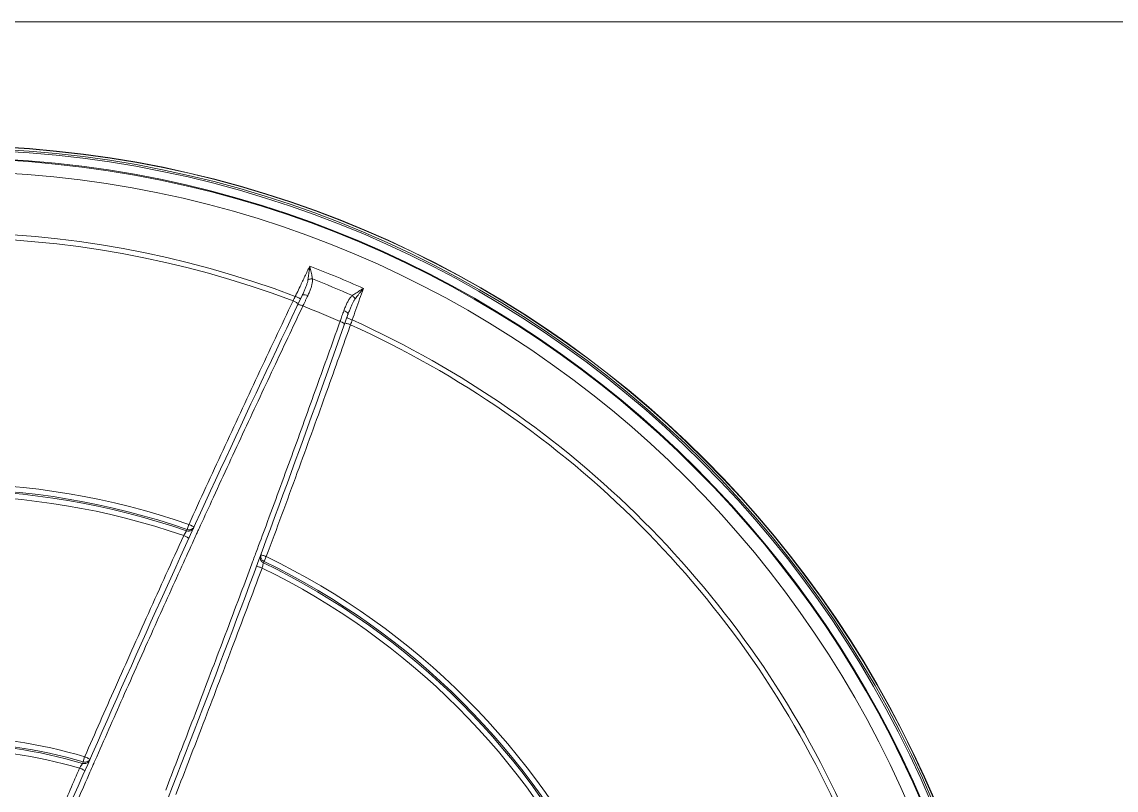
# Model space of a CAD drawing. Header units: metres. Extents: x 1628 to 1845, y 824 to 931.
# Drawn here: x 1707.584 to 1708.509, y 879.934 to 880.582 of the extents above; entities that cross this region are included whole.
import ezdxf

# ---------------------------------------------------------------- set-up
doc = ezdxf.new("R2010")
doc.units = ezdxf.units.M
doc.header["$LTSCALE"] = 0.15
doc.layers.add('hidrosanitário', color=26, linetype='Continuous', lineweight=0)
doc.layers.add('Telhado', color=2, linetype='Continuous', lineweight=0)

msp = doc.modelspace()

# ---------------------------------------------------------------- linework, layer by layer
at = {"layer": 'hidrosanitário', "color": 252}
for p, q in [((1707.72373, 880.15372), (1707.72321, 880.15258)), ((1707.72521, 880.15795), (1707.72373, 880.15372)), ((1707.78834, 880.1256), (1707.78878, 880.12678)), ((1707.78878, 880.12678), (1707.79072, 880.13081)), ((1707.63593, 879.95745), (1707.63539, 879.95622)), ((1707.63723, 879.96182), (1707.63593, 879.95745))]:
    msp.add_line(p, q, dxfattribs=at)
for radius in [0.90615, 0.90588, 0.90411, 0.90269, 0.89582, 0.89514, 0.88421]:
    msp.add_circle((1707.52082, 879.57185), radius, dxfattribs=at)
for centre, radius, start, end in [((1707.52082, 879.57185), 0.83257, 69.29105, 110.70895), ((1707.52082, 879.57185), 0.82826, 69.3171, 110.6829), ((1707.52082, 879.57185), 0.8607, 65.86699, 69.13301), ((1707.52082, 879.57185), 0.85147, 66.27379, 68.72616), ((1720.38898, 874.35949), 13.92322, 154.51035, 157.177244), ((1707.52082, 879.57185), 0.8273, 66.32419, 68.67581), ((1694.73596, 884.98532), 13.92322, 337.822756, 340.48965), ((1707.52082, 879.57185), 0.83257, 24.29105, 65.70895), ((1707.52082, 879.57185), 0.82826, 24.3171, 65.6829), ((1707.52082, 879.57185), 0.62072, 70.77468, 109.22532), ((1707.52082, 879.57185), 0.61624, 70.77468, 109.22532), ((1707.52082, 879.57185), 0.61499, 70.78556, 109.21444), ((1707.52082, 879.57185), 0.61042, 70.86597, 109.13403), ((1707.52082, 879.57185), 0.61499, 25.78556, 64.21444), ((1707.52082, 879.57185), 0.61624, 25.77468, 64.22532), ((1707.52082, 879.57185), 0.62072, 25.77468, 64.22532), ((1707.52082, 879.57185), 0.61042, 25.86597, 64.13403), ((1707.52082, 879.57185), 0.40698, 73.37819, 106.62181), ((1707.52082, 879.57185), 0.40241, 73.37819, 106.62181), ((1707.52082, 879.57185), 0.40108, 73.40158, 106.59842), ((1707.52082, 879.57185), 0.39652, 73.56564, 106.43436)]:
    msp.add_arc(centre, radius, start, end, dxfattribs=at)
for points, start_tangent, end_tangent in [([(1707.81657, 880.35344), (1707.81926, 880.35909), (1707.82332, 880.36758), (1707.8274, 880.37609)], (0.430331, 0.902671), (0.43196, 0.901893)), ([(1707.8274, 880.37609), (1707.82708, 880.37331), (1707.82679, 880.37077), (1707.8265, 880.36848), (1707.82622, 880.36643), (1707.82594, 880.3646)], (-0.112182, -0.993688), (-0.163855, -0.986485)), ([(1707.8274, 880.37609), (1707.82802, 880.37343), (1707.82858, 880.37103), (1707.82906, 880.36888), (1707.82945, 880.36698), (1707.82975, 880.3653)], (0.225348, -0.974278), (0.158312, -0.987389)), ([(1707.82594, 880.3646), (1707.82544, 880.36236), (1707.82467, 880.35992), (1707.82366, 880.35727), (1707.82244, 880.35441), (1707.82101, 880.35132)], (-0.163294, -0.986577), (-0.430333, -0.90267)), ([(1707.82975, 880.3653), (1707.82966, 880.36282), (1707.82916, 880.36017), (1707.82832, 880.35736), (1707.82717, 880.35436), (1707.82573, 880.35114)], (0.05455, -0.998511), (-0.426788, -0.904352)), ([(1707.82975, 880.3653), (1707.82841, 880.36529), (1707.8271, 880.36505), (1707.82594, 880.3646)], (-0.99709, 0.076238), (-0.889546, -0.456846)), ([(1707.87272, 880.35732), (1707.86958, 880.34842), (1707.86644, 880.33955), (1707.86331, 880.33071)], (-0.332293, -0.943176), (-0.334206, -0.9425)), ([(1707.86342, 880.35135), (1707.86481, 880.35233), (1707.86644, 880.3534), (1707.8683, 880.35458), (1707.8704, 880.35588), (1707.87272, 880.35732)], (0.810129, 0.586252), (0.848264, 0.529574)), ([(1707.86562, 880.34817), (1707.86671, 880.34966), (1707.86796, 880.35131), (1707.86938, 880.35313), (1707.87097, 880.35513), (1707.87272, 880.35732)], (0.581687, 0.813413), (0.623319, 0.781968)), ([(1707.81335, 880.34673), (1707.78353, 880.28367), (1707.75413, 880.22071), (1707.72541, 880.15838)], (-0.429853, -0.902899), (-0.416309, -0.909223)), ([(1707.81523, 880.35063), (1707.81429, 880.34868), (1707.81335, 880.34673)], (-0.433862, -0.90098), (-0.433594, -0.901109)), ([(1707.81335, 880.34673), (1707.81454, 880.34625)], (0.903206, -0.429208), (0.927883, -0.372871)), ([(1707.81454, 880.34625), (1707.81561, 880.34573), (1707.81792, 880.3449)], (0.927883, -0.372871), (0.672849, 0.73978)), ([(1707.81523, 880.35063), (1707.81553, 880.35125)], (0.430129, 0.902768), (0.430173, 0.902746)), ([(1707.81523, 880.35063), (1707.81749, 880.34965), (1707.81996, 880.34913)], (0.903428, -0.428741), (0.430191, 0.902738)), ([(1707.81553, 880.35125), (1707.81657, 880.35344)], (0.430173, 0.902746), (0.430331, 0.902671)), ([(1707.82133, 880.35171), (1707.82101, 880.35132)], (-0.820951, -0.570999), (-0.430341, -0.902667)), ([(1707.82573, 880.35114), (1707.82365, 880.35184), (1707.82133, 880.35171)], (-0.908003, 0.418964), (-0.820951, -0.570999)), ([(1707.82372, 880.34688), (1707.82269, 880.34471)], (-0.426531, -0.904473), (-0.426372, -0.904548)), ([(1707.82473, 880.34903), (1707.82372, 880.34688)], (-0.426687, -0.904399), (-0.426531, -0.904473)), ([(1707.82573, 880.35114), (1707.82473, 880.34903)], (-0.426842, -0.904326), (-0.426687, -0.904399)), ([(1707.85625, 880.3385), (1707.85751, 880.3418), (1707.85882, 880.34475), (1707.86022, 880.34733), (1707.86174, 880.34954), (1707.86342, 880.35135)], (0.337581, 0.941296), (0.744265, 0.667885)), ([(1707.85972, 880.33529), (1707.86089, 880.33849), (1707.86205, 880.34139), (1707.86321, 880.34397), (1707.8644, 880.34624), (1707.86562, 880.34817)], (0.333963, 0.942586), (0.58211, 0.81311)), ([(1707.86342, 880.35136), (1707.86436, 880.3504), (1707.86512, 880.3493), (1707.86562, 880.34817)], (0.759036, -0.651048), (0.306002, -0.952031)), ([(1707.82109, 880.34131), (1707.79685, 880.29011), (1707.77074, 880.23434), (1707.74448, 880.17759), (1707.73388, 880.1545)], (-0.429665, -0.902988), (-0.416263, -0.909244)), ([(1707.81738, 880.34348), (1707.81713, 880.34319)], (-0.835951, -0.548804), (-0.429764, -0.902941)), ([(1707.8187, 880.34354), (1707.81738, 880.34348)], (-0.976072, 0.217446), (-0.835951, -0.548804)), ([(1707.81792, 880.3449), (1707.81801, 880.34504)], (0.672849, 0.73978), (0.429897, 0.902878)), ([(1707.82017, 880.3431), (1707.81959, 880.34328), (1707.8187, 880.34354)], (-0.947925, 0.318495), (-0.976072, 0.217446)), ([(1707.82166, 880.34251), (1707.82017, 880.3431)], (-0.905683, 0.423956), (-0.947925, 0.318495)), ([(1707.82166, 880.34251), (1707.82109, 880.34131)], (-0.429752, -0.902947), (-0.429665, -0.902988)), ([(1707.82196, 880.34316), (1707.82166, 880.34251)], (-0.426259, -0.904601), (-0.426212, -0.904623)), ([(1707.82269, 880.34471), (1707.82196, 880.34316)], (-0.426372, -0.904548), (-0.426259, -0.904601)), ([(1707.85546, 880.3363), (1707.85625, 880.3385)], (0.337793, 0.94122), (0.337633, 0.941278)), ([(1707.85625, 880.3385), (1707.85822, 880.33752), (1707.8595, 880.33636)], (0.938305, -0.345808), (0.567275, -0.823529)), ([(1707.78215, 880.13451), (1707.79046, 880.15692), (1707.81219, 880.21605), (1707.83334, 880.27445), (1707.85258, 880.32826)], (0.348591, 0.937275), (0.33469, 0.942328)), ([(1707.85258, 880.32826), (1707.85303, 880.32952)], (0.33469, 0.942328), (0.3346, 0.94236)), ([(1707.85303, 880.32952), (1707.85327, 880.3302)], (0.338288, 0.941043), (0.338238, 0.941061)), ([(1707.85303, 880.32952), (1707.85449, 880.32888)], (0.940197, -0.340632), (0.895492, -0.445078)), ([(1707.85327, 880.3302), (1707.85385, 880.3318)], (0.338238, 0.941061), (0.338121, 0.941103)), ([(1707.85385, 880.3318), (1707.85466, 880.33406)], (0.338121, 0.941103), (0.337956, 0.941162)), ([(1707.85449, 880.32888), (1707.85503, 880.3286), (1707.85645, 880.32768)], (0.895492, -0.445078), (0.685686, -0.727897)), ([(1707.85466, 880.33406), (1707.85546, 880.3363)], (0.337956, 0.941162), (0.337793, 0.94122)), ([(1707.85645, 880.32768), (1707.85673, 880.32718)], (0.685686, -0.727897), (0.203063, -0.979166)), ([(1707.86188, 880.32663), (1707.85958, 880.32751), (1707.85736, 880.32856)], (-0.942159, 0.335167), (0.047328, 0.998879)), ([(1707.85736, 880.32856), (1707.85739, 880.32872)], (0.047328, 0.998879), (0.334449, 0.942414)), ([(1707.86331, 880.33071), (1707.86102, 880.33162), (1707.85891, 880.333)], (-0.941985, 0.335654), (0.334141, 0.942523)), ([(1707.8595, 880.33636), (1707.85976, 880.33579)], (0.567275, -0.823529), (0.176742, -0.984257)), ([(1707.85976, 880.33579), (1707.85972, 880.33529)], (0.176742, -0.984257), (-0.333979, -0.94258)), ([(1707.86188, 880.32663), (1707.8626, 880.32867), (1707.86331, 880.33071)], (0.330583, 0.943777), (0.330302, 0.943875)), ([(1707.79072, 880.13081), (1707.81693, 880.20186), (1707.84056, 880.267), (1707.86135, 880.32513)], (0.348575, 0.937281), (0.334601, 0.94236)), ([(1707.85673, 880.32718), (1707.85671, 880.32679)], (0.203063, -0.979166), (-0.334546, -0.942379)), ([(1707.86135, 880.32513), (1707.86188, 880.32663)], (0.334601, 0.94236), (0.334494, 0.942398)), ([(1707.72296, 880.15215), (1707.7226, 880.15151), (1707.72166, 880.14988), (1707.72109, 880.14889)], (-0.497189, -0.867643), (-0.498179, -0.867074)), ([(1707.72321, 880.15258), (1707.72296, 880.15215)], (-0.497134, -0.867674), (-0.497189, -0.867643)), ([(1707.72321, 880.15258), (1707.72562, 880.15236), (1707.7268, 880.15269)], (0.944058, -0.32978), (0.920696, 0.390281)), ([(1707.72373, 880.15372), (1707.72615, 880.1535)], (0.945328, -0.326122), (0.988456, 0.151505)), ([(1707.72541, 880.15838), (1707.72521, 880.15795)], (-0.416309, -0.909223), (-0.416278, -0.909237)), ([(1707.72521, 880.15795), (1707.72748, 880.15698), (1707.72983, 880.15623)], (0.8835, -0.46843), (0.584891, 0.811112)), ([(1707.72615, 880.1535), (1707.72837, 880.15445), (1707.72925, 880.1553)], (0.988456, 0.151505), (0.626001, 0.779822)), ([(1707.7268, 880.15269), (1707.72785, 880.1533), (1707.72936, 880.15519)], (0.920696, 0.390281), (0.41626, 0.909246)), ([(1707.72925, 880.1553), (1707.72943, 880.15554)], (0.626001, 0.779822), (0.577154, 0.816635)), ([(1707.72943, 880.15554), (1707.72989, 880.15633)], (0.577154, 0.816635), (0.416343, 0.909208)), ([(1707.72983, 880.15623), (1707.72989, 880.15633)], (0.584891, 0.811112), (0.416343, 0.909208)), ([(1707.73336, 880.15336), (1707.73182, 880.14998)], (-0.416181, -0.909282), (-0.415939, -0.909393)), ([(1707.73388, 880.1545), (1707.73336, 880.15336)], (-0.416263, -0.909244), (-0.416181, -0.909282)), ([(1707.7209, 880.14855), (1707.69107, 880.08281), (1707.66321, 880.0206), (1707.63739, 879.96217)], (-0.415608, -0.909544), (-0.402174, -0.915563)), ([(1707.72955, 880.14503), (1707.71941, 880.12278), (1707.69522, 880.06929), (1707.66941, 880.01155), (1707.64594, 879.95842)], (-0.415583, -0.909555), (-0.402184, -0.915559)), ([(1707.72109, 880.14889), (1707.7209, 880.14855)], (-0.498179, -0.867074), (-0.498352, -0.866975)), ([(1707.7209, 880.14855), (1707.72209, 880.14809)], (0.90976, -0.415135), (0.932815, -0.360356)), ([(1707.72209, 880.14809), (1707.72317, 880.14757), (1707.72555, 880.14685)], (0.932815, -0.360356), (0.415663, 0.909519)), ([(1707.73182, 880.14998), (1707.72955, 880.14503)], (-0.415939, -0.909393), (-0.415583, -0.909555)), ([(1707.77984, 880.12832), (1707.78171, 880.13333)], (0.349034, 0.93711), (0.348675, 0.937244)), ([(1707.78171, 880.13333), (1707.78215, 880.13451)], (0.348675, 0.937244), (0.348591, 0.937275)), ([(1707.70568, 879.93367), (1707.72502, 879.98359), (1707.74796, 880.04356), (1707.76928, 880.10006), (1707.77851, 880.12475)], (0.363011, 0.931785), (0.349291, 0.937014)), ([(1707.77851, 880.12475), (1707.77984, 880.12832)], (0.349291, 0.937014), (0.349034, 0.93711)), ([(1707.78834, 880.1256), (1707.78648, 880.12715), (1707.78557, 880.1294), (1707.78583, 880.1318)], (-0.90074, 0.434359), (0.348592, 0.937274)), ([(1707.78878, 880.12678), (1707.78691, 880.12833), (1707.78601, 880.13057), (1707.78599, 880.13179)], (-0.899051, 0.437845), (0.108768, 0.994067)), ([(1707.78599, 880.13179), (1707.78627, 880.13297)], (0.108768, 0.994067), (0.348508, 0.937306)), ([(1707.79072, 880.13081), (1707.78843, 880.13173), (1707.78624, 880.13286)], (-0.955959, 0.293499), (0.159962, 0.987123)), ([(1707.78624, 880.13286), (1707.78627, 880.13297)], (0.159962, 0.987123), (0.348508, 0.937306)), ([(1707.78712, 880.12112), (1707.78744, 880.12231), (1707.78788, 880.12393), (1707.78834, 880.1256)], (0.260727, 0.965413), (0.262022, 0.965062)), ([(1707.71425, 879.92992), (1707.73742, 879.98982), (1707.76171, 880.05349), (1707.78712, 880.12112)], (0.363047, 0.931771), (0.349266, 0.937024)), ([(1707.78712, 880.12112), (1707.78483, 880.12203), (1707.78263, 880.12321)], (-0.936842, 0.349752), (0.349218, 0.937041)), ([(1707.63593, 879.95745), (1707.6383, 879.95733)], (0.959079, -0.283139), (0.98247, 0.186423)), ([(1707.63739, 879.96217), (1707.63723, 879.96182)], (-0.402174, -0.915563), (-0.402149, -0.915574)), ([(1707.63723, 879.96182), (1707.63951, 879.96088), (1707.64186, 879.96012)], (0.888895, -0.45811), (0.526538, 0.850152)), ([(1707.63776, 879.9561), (1707.63991, 879.95709), (1707.64136, 879.95896)], (0.982238, 0.187639), (0.402166, 0.915567)), ([(1707.6383, 879.95733), (1707.64045, 879.95832), (1707.6414, 879.95932)], (0.98247, 0.186423), (0.579448, 0.815009)), ([(1707.6414, 879.95932), (1707.6419, 879.96019)], (0.579448, 0.815009), (0.402256, 0.915527)), ([(1707.64186, 879.96012), (1707.6419, 879.96019)], (0.526538, 0.850152), (0.402256, 0.915527)), ([(1707.64594, 879.95842), (1707.6454, 879.95719)], (-0.402184, -0.915559), (-0.402096, -0.915598)), ([(1707.633, 879.95217), (1707.61716, 879.91589), (1707.60256, 879.88219), (1707.59513, 879.86496)], (-0.40145, -0.915881), (-0.395118, -0.91863)), ([(1707.64171, 879.94877), (1707.62229, 879.90426), (1707.60264, 879.85879)], (-0.401491, -0.915863), (-0.395014, -0.918675)), ([(1707.6332, 879.9525), (1707.633, 879.95217)], (-0.509962, -0.860197), (-0.510286, -0.860005)), ([(1707.633, 879.95217), (1707.63419, 879.95172)], (0.91614, -0.400858), (0.938307, -0.345804)), ([(1707.63506, 879.95565), (1707.63475, 879.95514), (1707.63379, 879.9535), (1707.6332, 879.9525)], (-0.507271, -0.861786), (-0.509962, -0.860197)), ([(1707.63419, 879.95172), (1707.63528, 879.95123), (1707.63766, 879.95054)], (0.938307, -0.345804), (0.401563, 0.915831)), ([(1707.63539, 879.95622), (1707.63506, 879.95565)], (-0.506842, -0.862039), (-0.507271, -0.861786)), ([(1707.63539, 879.95622), (1707.63776, 879.9561)], (0.958059, -0.28657), (0.982238, 0.187639)), ([(1707.64453, 879.95522), (1707.64171, 879.94877)], (-0.401954, -0.91566), (-0.401491, -0.915863)), ([(1707.6454, 879.95719), (1707.64453, 879.95522)], (-0.402096, -0.915598), (-0.401954, -0.91566))]:
    msp.add_spline(points, degree=3, dxfattribs=dict(at, start_tangent=start_tangent, end_tangent=end_tangent))
at = {"layer": 'Telhado', "ltscale": 10}
msp.add_lwpolyline([(1708.88244, 878.3092), (1706.09244, 878.3092), (1706.09244, 880.5824), (1708.88244, 880.5824)], close=True, dxfattribs=at)

doc.saveas('drawing.dxf')
